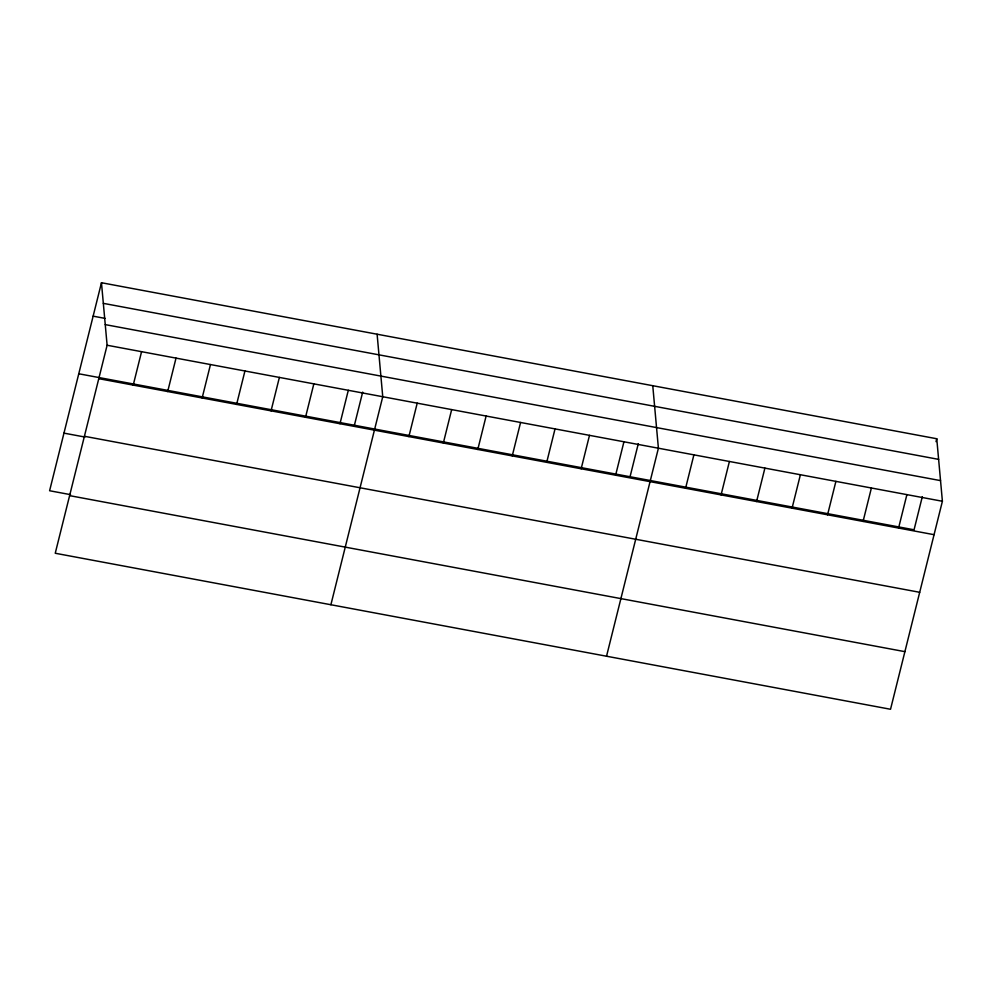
<?xml version="1.0" encoding="UTF-8"?>
<svg xmlns="http://www.w3.org/2000/svg" width="992" height="992" viewBox="0 0 992 992"><rect width="100%" height="100%" fill="white"/><g stroke="black" fill="none" stroke-linecap="round" stroke-linejoin="round"><path stroke-width="1.49" d="M101.469 282.732L107.111 345.241L55.242 553.251L890.531 709.268L942.4 501.258L936.758 438.749L101.469 282.732L49.6 490.742L70.568 494.661M133.226 385.107L141.571 351.676M167.685 391.542L176.018 358.112M202.145 397.978L210.478 364.548M236.604 404.414L244.937 370.983M271.052 410.849L279.384 377.419M305.511 417.285L313.844 383.854M339.971 423.72L348.304 390.29M354.404 425.258L362.675 392.125M330.894 604.736L382.751 396.726L377.109 334.217M408.878 436.592L417.21 403.161M443.337 443.027L451.67 409.597M477.784 449.463L486.117 416.032M512.244 455.898L520.577 422.468M546.704 462.334L555.036 428.904M581.151 468.77L589.496 435.339M615.61 475.205L623.943 441.775M630.056 476.743L638.315 443.622M606.534 656.22L658.403 448.21L652.761 385.702M685.571 488.275L693.904 454.844M721.072 494.896L729.405 461.478M756.561 501.53L764.906 468.1M792.062 508.164L800.395 474.734M827.564 514.798L835.896 481.368M863.065 521.42L871.398 487.99M898.566 528.054L906.899 494.624M922.312 496.67L914.054 529.79L78.765 373.773M936.026 441.651L936.758 438.749M103.329 303.354L938.618 459.37M93.124 316.163L105.115 318.395M105.251 324.607L940.54 480.624M107.111 345.241L942.4 501.258M98.778 378.671L934.067 534.688M84.407 436.282L919.696 592.298M63.959 433.132L84.94 437.05M69.614 495.64L904.902 651.657"/></g></svg>
